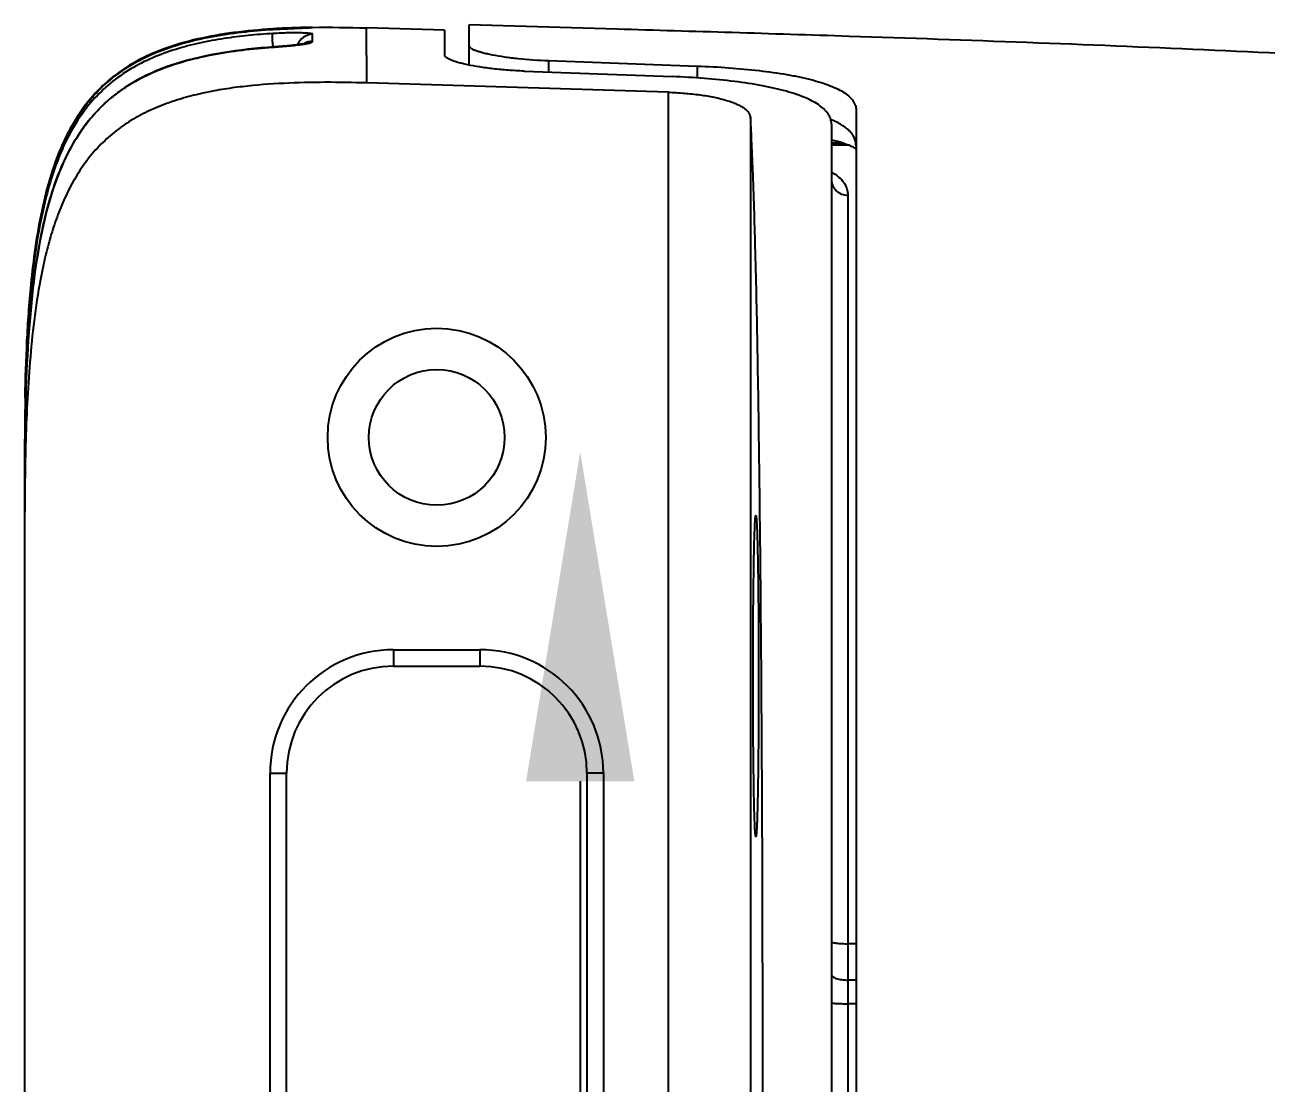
# Model space of a CAD drawing. Header units: millimetres. Extents: x 2067 to 4417, y -1557 to -908.
# Drawn here: x 2118.42 to 2133.5, y -1398.13 to -1385.27 of the extents above; entities that cross this region are included whole.
import ezdxf
from ezdxf import colors
from ezdxf.entities.mleader import LeaderData, LeaderLine
from ezdxf.math import Vec2, Vec3

# ---------------------------------------------------------------- set-up
doc = ezdxf.new("R2010")
doc.units = ezdxf.units.MM
doc.layers.add('06___PRT_ALL_SURFS', color=7, linetype='Continuous')
doc.styles.get("Standard").update_dxf_attribs({"font": 'AcadEref.ttf'})

msp = doc.modelspace()

# ---------------------------------------------------------------- linework, layer by layer
at = {"color": 7, "linetype": 'Continuous'}
for p, q in [((2121.438, -1385.33), (2121.37, -1385.334)), ((2121.432, -1385.33), (2121.434, -1385.325)), ((2121.434, -1385.33), (2121.878, -1385.31)), ((2121.434, -1385.33), (2121.434, -1385.33)), ((2121.487, -1385.327), (2121.438, -1385.33)), ((2121.541, -1385.324), (2121.487, -1385.327)), ((2121.597, -1385.321), (2121.541, -1385.324)), ((2121.654, -1385.318), (2121.597, -1385.321)), ((2121.715, -1385.316), (2121.654, -1385.318)), ((2121.789, -1385.313), (2121.715, -1385.316)), ((2121.895, -1385.309), (2121.876, -1385.31)), ((2121.878, -1385.31), (2121.918, -1385.308)), ((2121.891, -1385.307), (2121.884, -1385.307)), ((2121.903, -1385.306), (2121.888, -1385.307)), ((2121.894, -1385.307), (2121.888, -1385.307)), ((2121.901, -1385.306), (2121.891, -1385.307)), ((2121.892, -1385.307), (2121.911, -1385.306)), ((2121.904, -1385.306), (2121.894, -1385.307)), ((2121.901, -1385.309), (2121.895, -1385.309)), ((2121.905, -1385.306), (2121.901, -1385.306)), ((2121.904, -1385.309), (2121.901, -1385.309)), ((2121.905, -1385.309), (2121.904, -1385.309)), ((2121.909, -1385.306), (2121.905, -1385.306)), ((2121.905, -1385.309), (2121.905, -1385.309)), ((2121.905, -1385.309), (2121.905, -1385.309)), ((2121.911, -1385.306), (2121.907, -1385.306)), ((2121.911, -1385.306), (2121.909, -1385.306)), ((2121.915, -1385.306), (2121.911, -1385.306)), ((2121.914, -1385.306), (2121.911, -1385.306)), ((2121.918, -1385.306), (2121.914, -1385.306)), ((2121.918, -1385.308), (2121.918, -1385.306)), ((2123.521, -1385.341), (2122.574, -1385.312)), ((2122.575, -1385.981), (2122.574, -1385.312)), ((2123.521, -1385.341), (2123.521, -1385.642)), ((2123.821, -1385.765), (2123.821, -1385.275)), ((2121.918, -1385.475), (2121.918, -1385.39)), ((2121.918, -1385.475), (2121.918, -1385.39)), ((2121.458, -1385.543), (2121.369, -1385.55)), ((2121.435, -1385.545), (2121.434, -1385.54)), ((2121.481, -1385.542), (2121.458, -1385.543)), ((2121.504, -1385.54), (2121.481, -1385.542)), ((2121.527, -1385.538), (2121.504, -1385.54)), ((2121.548, -1385.536), (2121.527, -1385.538)), ((2121.57, -1385.534), (2121.548, -1385.536)), ((2121.59, -1385.533), (2121.57, -1385.534)), ((2121.61, -1385.531), (2121.59, -1385.533)), ((2121.629, -1385.529), (2121.61, -1385.531)), ((2121.647, -1385.527), (2121.629, -1385.529)), ((2121.665, -1385.525), (2121.647, -1385.527)), ((2121.682, -1385.523), (2121.665, -1385.525)), ((2121.698, -1385.522), (2121.682, -1385.523)), ((2121.713, -1385.52), (2121.698, -1385.522)), ((2121.727, -1385.518), (2121.713, -1385.52)), ((2121.74, -1385.516), (2121.727, -1385.518)), ((2121.753, -1385.515), (2121.74, -1385.516)), ((2121.765, -1385.513), (2121.753, -1385.515)), ((2121.775, -1385.511), (2121.765, -1385.513)), ((2121.785, -1385.51), (2121.775, -1385.511)), ((2124.786, -1385.848), (2124.786, -1385.709)), ((2124.786, -1385.709), (2126.591, -1385.775)), ((2126.591, -1385.775), (2126.591, -1385.92)), ((2124.486, -1385.837), (2126.291, -1385.904)), ((2126.238, -1386.094), (2122.575, -1385.981)), ((2126.238, -1386.094), (2126.238, -1409.48)), ((2127.238, -1386.402), (2127.238, -1409.173)), ((2128.521, -1386.31), (2128.521, -1409.264)), ((2128.221, -1386.482), (2128.221, -1409.092)), ((2128.221, -1386.708), (2128.365, -1386.71)), ((2128.421, -1386.735), (2128.221, -1386.735)), ((2128.432, -1386.735), (2128.421, -1386.735)), ((2128.421, -1387.345), (2128.421, -1408.23)), ((2118.496, -1388.43), (2118.495, -1388.436)), ((2118.426, -1389.743), (2118.425, -1389.777)), ((2118.425, -1389.777), (2118.425, -1389.805)), ((2118.421, -1390.258), (2118.421, -1390.31)), ((2118.421, -1404.377), (2118.421, -1390.31)), ((2118.422, -1390.31), (2118.421, -1390.31)), ((2118.422, -1390.365), (2118.421, -1390.365)), ((2122.901, -1392.867), (2122.901, -1393.067)), ((2122.901, -1392.867), (2123.951, -1392.867)), ((2123.951, -1392.867), (2123.951, -1393.067)), ((2122.901, -1393.067), (2123.951, -1393.067)), ((2121.401, -1401.207), (2121.401, -1394.367)), ((2121.401, -1394.367), (2121.601, -1394.367)), ((2121.601, -1401.207), (2121.601, -1394.367)), ((2125.251, -1394.367), (2125.251, -1401.207)), ((2125.451, -1394.367), (2125.251, -1394.367)), ((2125.451, -1394.367), (2125.451, -1401.207)), ((2128.521, -1396.439), (2128.421, -1396.439)), ((2128.521, -1396.881), (2128.421, -1396.881)), ((2128.521, -1397.168), (2128.421, -1397.168))]:
    msp.add_line(p, q, dxfattribs=at)
for points in [[(2121.37, -1385.334), (2121.29, -1385.34), (2121.211, -1385.347), (2121.133, -1385.355), (2121.056, -1385.364), (2120.979, -1385.373), (2120.904, -1385.383), (2120.829, -1385.394), (2120.756, -1385.407), (2120.683, -1385.42), (2120.612, -1385.434), (2120.541, -1385.449), (2120.472, -1385.465), (2120.404, -1385.482), (2120.336, -1385.501), (2120.271, -1385.52), (2120.206, -1385.541), (2120.143, -1385.562), (2120.081, -1385.585), (2120.021, -1385.609), (2119.962, -1385.634), (2119.904, -1385.66), (2119.848, -1385.688), (2119.794, -1385.716), (2119.741, -1385.745), (2119.69, -1385.776), (2119.64, -1385.807), (2119.592, -1385.84), (2119.546, -1385.873), (2119.5, -1385.907), (2119.457, -1385.943), (2119.414, -1385.979), (2119.373, -1386.017), (2119.333, -1386.056), (2119.294, -1386.095), (2119.256, -1386.137), (2119.219, -1386.18), (2119.183, -1386.224), (2119.147, -1386.27), (2119.112, -1386.318), (2119.078, -1386.368), (2119.045, -1386.42), (2119.012, -1386.473), (2118.981, -1386.528), (2118.951, -1386.585), (2118.922, -1386.643), (2118.908, -1386.671)], [(2121.851, -1385.311), (2121.841, -1385.311), (2121.838, -1385.311), (2121.789, -1385.313)], [(2121.876, -1385.31), (2121.855, -1385.311), (2121.853, -1385.311), (2121.851, -1385.311)], [(2121.833, -1385.5), (2121.833, -1385.5), (2121.833, -1385.5), (2121.832, -1385.5), (2121.831, -1385.5), (2121.83, -1385.501), (2121.828, -1385.501), (2121.826, -1385.502), (2121.824, -1385.502), (2121.822, -1385.503), (2121.819, -1385.503), (2121.816, -1385.504), (2121.813, -1385.505), (2121.81, -1385.505), (2121.806, -1385.506), (2121.803, -1385.507), (2121.799, -1385.507), (2121.795, -1385.508), (2121.79, -1385.509), (2121.785, -1385.51)], [(2121.369, -1385.55), (2121.289, -1385.556), (2121.21, -1385.564), (2121.131, -1385.572), (2121.054, -1385.581), (2120.978, -1385.591), (2120.902, -1385.602), (2120.827, -1385.614), (2120.753, -1385.626), (2120.681, -1385.64), (2120.609, -1385.655), (2120.538, -1385.67), (2120.469, -1385.687), (2120.401, -1385.705), (2120.334, -1385.724), (2120.268, -1385.744), (2120.203, -1385.765), (2120.14, -1385.787), (2120.078, -1385.81), (2120.017, -1385.835), (2119.958, -1385.861), (2119.901, -1385.887), (2119.845, -1385.915), (2119.791, -1385.944), (2119.738, -1385.974), (2119.687, -1386.005), (2119.638, -1386.037), (2119.59, -1386.07), (2119.543, -1386.103), (2119.498, -1386.138), (2119.454, -1386.174), (2119.412, -1386.211), (2119.371, -1386.25), (2119.331, -1386.289), (2119.292, -1386.33), (2119.254, -1386.372), (2119.216, -1386.415), (2119.18, -1386.46), (2119.145, -1386.507), (2119.11, -1386.556), (2119.076, -1386.606), (2119.043, -1386.658), (2119.01, -1386.712), (2118.979, -1386.768), (2118.949, -1386.825), (2118.92, -1386.884), (2118.892, -1386.944), (2118.865, -1387.006), (2118.839, -1387.068), (2118.814, -1387.132), (2118.79, -1387.198), (2118.767, -1387.264), (2118.746, -1387.331), (2118.725, -1387.4), (2118.705, -1387.469), (2118.686, -1387.54), (2118.668, -1387.611), (2118.651, -1387.684), (2118.635, -1387.758), (2118.619, -1387.833), (2118.604, -1387.909), (2118.59, -1387.986), (2118.577, -1388.065), (2118.564, -1388.145), (2118.552, -1388.226), (2118.54, -1388.309), (2118.529, -1388.393), (2118.519, -1388.478), (2118.509, -1388.564), (2118.5, -1388.651), (2118.492, -1388.74), (2118.484, -1388.83), (2118.476, -1388.921), (2118.469, -1389.013), (2118.463, -1389.106), (2118.457, -1389.2), (2118.452, -1389.295), (2118.447, -1389.391), (2118.442, -1389.488), (2118.438, -1389.585), (2118.435, -1389.684), (2118.432, -1389.784), (2118.431, -1389.805)], [(2128.221, -1386.671), (2128.242, -1386.675), (2128.271, -1386.683), (2128.299, -1386.69), (2128.326, -1386.698), (2128.35, -1386.705), (2128.373, -1386.713), (2128.394, -1386.72), (2128.413, -1386.727)], [(2128.413, -1386.727), (2128.431, -1386.734), (2128.447, -1386.741)], [(2128.447, -1386.741), (2128.461, -1386.748), (2128.474, -1386.754), (2128.486, -1386.76), (2128.496, -1386.766), (2128.505, -1386.771), (2128.513, -1386.776)], [(2128.513, -1386.776), (2128.52, -1386.781), (2128.521, -1386.782)]]:
    msp.add_lwpolyline(points, dxfattribs=at)
for radius in [1.325, 0.825]:
    msp.add_circle((2123.426, -1390.287), radius, dxfattribs=at)
for centre, radius, start, end in [((2121.974, -1393.871), 8.564, 93.3304, 93.6141), ((2121.974, -1393.868), 8.561, 93.4722, 93.6144), ((2121.974, -1393.866), 8.559, 93.4767, 93.6144), ((2121.974, -1393.864), 8.556, 93.4805, 93.6144), ((2121.959, -1393.654), 8.347, 93.4651, 93.6061), ((2122.045, -1395.218), 9.912, 90.9303, 93.4177), ((2122.044, -1395.198), 9.893, 90.9609, 93.4159), ((2121.973, -1393.879), 8.572, 93.0645, 93.4647), ((2121.99, -1394.186), 8.879, 92.8176, 93.066), ((2122.003, -1394.464), 9.158, 92.4307, 92.8175), ((2121.917, -1385.503), 0.197, 99.8177, 101.0324), ((2121.921, -1385.506), 0.2, 90.8207, 100.9105), ((2121.918, -1385.504), 0.197, 96.8261, 99.8163), ((2121.918, -1385.504), 0.198, 91.8954, 96.8271), ((2121.921, -1385.508), 0.2, 90.8234, 95.0262), ((2121.918, -1385.503), 0.197, 91.0248, 91.8929), ((2121.658, -1390.668), 5.344, 98.4154, 98.6953), ((2121.683, -1390.833), 5.511, 97.8599, 98.4139), ((2121.718, -1391.092), 5.772, 97.2445, 97.8592), ((2121.921, -1385.59), 0.2, 90.7868, 158.7212), ((2121.921, -1385.675), 0.201, 90.8042, 121.1389), ((2124.916, -1385.367), 3.486, 182.5235, 182.8457), ((2120.771, -1375.987), 9.583, 273.9676, 274.0901), ((2121.391, -1387.841), 2.748, 154.3649, 154.7567), ((2142.602, -1390.213), 24.181, 178.5079, 178.8882), ((2148.009, -1390.307), 29.588, 179.0282, 180.0215), ((2147.694, -1390.352), 29.273, 178.9303, 180.0262), ((2146.577, -1390.568), 28.156, 178.4483, 180.0536), ((2145.205, -1390.261), 26.784, 179.025, 179.2773), ((2147.983, -1390.292), 29.562, 179.4059, 179.6536), ((2146.509, -1390.278), 28.088, 179.2764, 179.4048), ((2150.297, -1390.306), 31.876, 179.6539, 179.9135), ((2122.901, -1394.367), 1.5, 90, 180), ((2123.951, -1394.367), 1.5, 0, 90), ((2122.901, -1394.367), 1.3, 90, 180), ((2123.951, -1394.367), 1.3, 0, 90)]:
    msp.add_arc(centre, radius, start, end, dxfattribs=at)
for points, knots in [([(2118.908, -1386.671), (2118.962, -1386.557), (2119.055, -1386.391), (2119.207, -1386.19), (2119.334, -1386.05), (2119.475, -1385.923), (2119.628, -1385.812), (2119.791, -1385.715), (2120.017, -1385.605), (2120.315, -1385.5), (2120.684, -1385.414), (2121.058, -1385.36), (2121.309, -1385.338), (2121.434, -1385.33)], [0, 0, 0, 0, 0.125007, 0.187548, 0.250082, 0.312609, 0.37513, 0.437646, 0.500159, 0.625108, 0.750071, 0.875035, 1, 1, 1, 1]), ([(2121.434, -1385.324), (2121.109, -1385.345), (2120.65, -1385.402), (2120.119, -1385.555), (2119.766, -1385.712), (2119.463, -1385.916), (2119.21, -1386.166), (2119.034, -1386.419), (2118.944, -1386.589), (2118.913, -1386.652)], [0, 0, 0, 0, 0.264378, 0.396568, 0.528757, 0.660946, 0.793135, 0.925324, 1, 1, 1, 1]), ([(2145.273, -1386.75), (2145.067, -1386.715), (2143.608, -1386.478), (2140.875, -1386.126), (2136.937, -1385.793), (2132.776, -1385.568), (2128.923, -1385.427), (2126.538, -1385.355), (2125.616, -1385.328)], [0, 0, 0, 0, 0.034111, 0.241375, 0.448639, 0.655903, 0.863167, 1, 1, 1, 1]), ([(2121.434, -1385.381), (2121.335, -1385.387), (2121.136, -1385.402), (2120.839, -1385.439), (2120.544, -1385.493), (2120.254, -1385.568), (2119.972, -1385.67), (2119.704, -1385.805), (2119.458, -1385.977), (2119.242, -1386.186), (2119.061, -1386.426), (2118.915, -1386.689), (2118.799, -1386.965), (2118.707, -1387.251), (2118.635, -1387.542), (2118.56, -1387.935), (2118.522, -1388.232), (2118.501, -1388.431)], [0, 0, 0, 0, 0.062472, 0.124946, 0.187419, 0.249892, 0.312361, 0.374824, 0.437283, 0.499749, 0.562233, 0.624742, 0.68727, 0.749811, 0.812359, 0.874911, 1, 1, 1, 1]), ([(2121.433, -1385.52), (2121.433, -1385.511), (2121.432, -1385.493), (2121.432, -1385.467), (2121.431, -1385.444), (2121.431, -1385.423), (2121.431, -1385.407), (2121.432, -1385.395), (2121.432, -1385.389), (2121.433, -1385.385), (2121.434, -1385.382), (2121.434, -1385.381), (2121.434, -1385.381)], [0, 0, 0, 0, 0.201368, 0.388156, 0.556074, 0.701276, 0.820459, 0.910958, 0.94483, 0.970918, 0.989198, 1, 1, 1, 1]), ([(2121.918, -1385.39), (2121.918, -1385.388), (2121.916, -1385.387), (2121.913, -1385.385), (2121.908, -1385.384), (2121.903, -1385.383), (2121.894, -1385.381), (2121.88, -1385.379), (2121.86, -1385.377), (2121.825, -1385.375), (2121.773, -1385.373), (2121.7, -1385.372), (2121.618, -1385.373), (2121.528, -1385.376), (2121.466, -1385.379), (2121.434, -1385.381)], [0, 0, 0, 0, 0.007542, 0.014116, 0.022854, 0.033816, 0.047019, 0.080092, 0.121861, 0.171978, 0.29536, 0.445705, 0.617472, 0.804437, 1, 1, 1, 1]), ([(2121.809, -1385.509), (2121.817, -1385.508), (2121.833, -1385.505), (2121.854, -1385.501), (2121.873, -1385.496), (2121.889, -1385.492), (2121.901, -1385.488), (2121.909, -1385.484), (2121.914, -1385.481), (2121.917, -1385.479), (2121.918, -1385.476), (2121.918, -1385.475)], [0, 0, 0, 0, 0.215222, 0.405874, 0.570751, 0.708922, 0.819819, 0.903498, 0.935553, 0.961629, 1, 1, 1, 1]), ([(2118.431, -1389.805), (2118.438, -1389.556), (2118.455, -1389.182), (2118.495, -1388.684), (2118.537, -1388.312), (2118.595, -1387.942), (2118.672, -1387.575), (2118.777, -1387.216), (2118.918, -1386.868), (2119.075, -1386.597), (2119.227, -1386.399), (2119.355, -1386.262), (2119.495, -1386.138), (2119.647, -1386.028), (2119.808, -1385.933), (2120.033, -1385.824), (2120.328, -1385.72), (2120.692, -1385.634), (2121.062, -1385.578), (2121.31, -1385.555), (2121.434, -1385.546)], [0, 0, 0, 0, 0.125064, 0.187599, 0.250133, 0.312666, 0.375196, 0.437717, 0.500223, 0.5627, 0.593959, 0.625215, 0.656468, 0.687718, 0.718964, 0.750208, 0.812655, 0.875104, 0.937552, 1, 1, 1, 1]), ([(2121.433, -1385.545), (2121.433, -1385.545), (2121.434, -1385.545), (2121.434, -1385.546), (2121.434, -1385.546)], [0, 0, 0, 0, 0.168774, 1, 1, 1, 1]), ([(2121.455, -1385.545), (2121.52, -1385.54), (2121.614, -1385.533), (2121.732, -1385.52), (2121.785, -1385.513), (2121.809, -1385.509)], [0, 0, 0, 0, 0.554174, 0.795667, 1, 1, 1, 1]), ([(2124.486, -1385.837), (2124.422, -1385.835), (2124.297, -1385.828), (2124.117, -1385.811), (2123.952, -1385.789), (2123.827, -1385.767), (2123.739, -1385.747), (2123.683, -1385.732), (2123.635, -1385.717), (2123.595, -1385.702), (2123.568, -1385.689), (2123.55, -1385.678), (2123.54, -1385.671), (2123.531, -1385.664), (2123.525, -1385.656), (2123.522, -1385.649), (2123.521, -1385.644), (2123.521, -1385.642)], [0, 0, 0, 0, 0.191008, 0.373694, 0.541531, 0.688758, 0.753107, 0.810584, 0.860772, 0.903349, 0.938138, 0.952625, 0.965222, 0.976019, 0.985186, 0.993018, 1, 1, 1, 1]), ([(2123.821, -1385.53), (2123.821, -1385.532), (2123.822, -1385.537), (2123.826, -1385.544), (2123.831, -1385.55), (2123.843, -1385.56), (2123.864, -1385.571), (2123.896, -1385.585), (2123.936, -1385.598), (2123.984, -1385.612), (2124.039, -1385.625), (2124.127, -1385.644), (2124.252, -1385.665), (2124.481, -1385.693), (2124.661, -1385.705), (2124.786, -1385.709)], [0, 0, 0, 0, 0.006318, 0.013558, 0.02223, 0.032624, 0.059107, 0.093551, 0.135959, 0.186119, 0.243685, 0.308216, 0.456026, 0.624626, 1, 1, 1, 1]), ([(2126.591, -1385.775), (2126.72, -1385.78), (2126.971, -1385.794), (2127.335, -1385.827), (2127.62, -1385.867), (2127.829, -1385.906), (2127.968, -1385.938), (2128.093, -1385.974), (2128.204, -1386.012), (2128.299, -1386.054), (2128.378, -1386.098), (2128.441, -1386.146), (2128.486, -1386.198), (2128.515, -1386.253), (2128.521, -1386.291), (2128.521, -1386.31)], [0, 0, 0, 0, 0.184626, 0.361071, 0.522958, 0.596716, 0.664918, 0.727123, 0.78303, 0.832505, 0.875633, 0.912808, 0.944862, 0.973229, 1, 1, 1, 1]), ([(2128.221, -1386.482), (2128.221, -1386.462), (2128.215, -1386.421), (2128.187, -1386.361), (2128.142, -1386.306), (2128.079, -1386.253), (2128.001, -1386.205), (2127.906, -1386.16), (2127.795, -1386.118), (2127.67, -1386.08), (2127.531, -1386.045), (2127.323, -1386.002), (2127.037, -1385.959), (2126.672, -1385.924), (2126.42, -1385.909), (2126.291, -1385.904)], [0, 0, 0, 0, 0.028609, 0.058522, 0.091697, 0.129567, 0.173027, 0.222544, 0.278271, 0.340131, 0.407864, 0.481069, 0.641691, 0.816771, 1, 1, 1, 1]), ([(2122.575, -1385.981), (2122.407, -1385.976), (2122.071, -1385.97), (2121.567, -1385.981), (2121.147, -1386.013), (2120.814, -1386.059), (2120.567, -1386.107), (2120.322, -1386.169), (2120.083, -1386.25), (2119.852, -1386.353), (2119.634, -1386.481), (2119.434, -1386.636), (2119.256, -1386.815), (2119.103, -1387.016), (2118.974, -1387.233), (2118.867, -1387.462), (2118.778, -1387.698), (2118.706, -1387.94), (2118.626, -1388.267), (2118.554, -1388.681), (2118.496, -1389.182), (2118.458, -1389.685), (2118.435, -1390.189), (2118.423, -1390.693), (2118.421, -1391.029), (2118.421, -1391.197)], [0, 0, 0, 0, 0.062504, 0.125006, 0.187505, 0.218759, 0.250012, 0.281264, 0.312515, 0.343763, 0.375006, 0.406247, 0.437487, 0.46873, 0.499976, 0.531225, 0.562477, 0.59373, 0.624984, 0.687481, 0.749983, 0.812487, 0.874991, 0.937496, 1, 1, 1, 1]), ([(2126.238, -1386.094), (2126.304, -1386.096), (2126.433, -1386.104), (2126.619, -1386.123), (2126.79, -1386.152), (2126.919, -1386.183), (2127.01, -1386.212), (2127.067, -1386.235), (2127.117, -1386.26), (2127.159, -1386.285), (2127.192, -1386.313), (2127.217, -1386.341), (2127.233, -1386.371), (2127.237, -1386.392), (2127.238, -1386.402)], [0, 0, 0, 0, 0.180323, 0.353688, 0.513742, 0.655215, 0.717763, 0.774411, 0.825017, 0.869627, 0.908537, 0.942392, 0.972315, 1, 1, 1, 1]), ([(2127.238, -1409.173), (2127.244, -1409.067), (2127.255, -1408.837), (2127.277, -1408.293), (2127.302, -1407.458), (2127.327, -1406.273), (2127.348, -1404.861), (2127.365, -1403.259), (2127.382, -1400.88), (2127.39, -1397.787), (2127.382, -1394.695), (2127.365, -1392.315), (2127.348, -1390.713), (2127.327, -1389.301), (2127.302, -1388.116), (2127.277, -1387.281), (2127.255, -1386.737), (2127.244, -1386.507), (2127.238, -1386.402)], [0, 0, 0, 0, 0.013889, 0.030381, 0.071649, 0.123976, 0.186555, 0.257616, 0.335019, 0.5, 0.66498, 0.742384, 0.813444, 0.876023, 0.92835, 0.969619, 0.986111, 1, 1, 1, 1]), ([(2128.521, -1386.75), (2128.521, -1386.734), (2128.518, -1386.701), (2128.503, -1386.653), (2128.479, -1386.608), (2128.444, -1386.566), (2128.4, -1386.527), (2128.347, -1386.49), (2128.284, -1386.457), (2128.238, -1386.437), (2128.214, -1386.428)], [0, 0, 0, 0, 0.103922, 0.20717, 0.313593, 0.426872, 0.550122, 0.685725, 0.835341, 1, 1, 1, 1]), ([(2118.905, -1386.669), (2118.885, -1386.713), (2118.764, -1386.987), (2118.605, -1387.553), (2118.525, -1388.131), (2118.496, -1388.43)], [0, 0, 0, 0, 0.087622, 0.543003, 1, 1, 1, 1]), ([(2118.497, -1388.43), (2118.512, -1388.28), (2118.547, -1387.979), (2118.624, -1387.532), (2118.736, -1387.091), (2118.843, -1386.807), (2118.908, -1386.671)], [0, 0, 0, 0, 0.250065, 0.500112, 0.750111, 1, 1, 1, 1]), ([(2128.221, -1387.063), (2128.252, -1387.08), (2128.307, -1387.118), (2128.373, -1387.186), (2128.413, -1387.263), (2128.421, -1387.318), (2128.421, -1387.345)], [0, 0, 0, 0, 0.294072, 0.548318, 0.777167, 1, 1, 1, 1]), ([(2128.221, -1387.157), (2128.221, -1387.169), (2128.223, -1387.194), (2128.235, -1387.229), (2128.254, -1387.262), (2128.287, -1387.3), (2128.343, -1387.335), (2128.395, -1387.345), (2128.421, -1387.345)], [0, 0, 0, 0, 0.121511, 0.243601, 0.366775, 0.49134, 0.743655, 1, 1, 1, 1]), ([(2118.425, -1389.805), (2118.429, -1389.576), (2118.443, -1389.117), (2118.474, -1388.659), (2118.497, -1388.43)], [0, 0, 0, 0, 0.500011, 1, 1, 1, 1]), ([(2118.501, -1388.431), (2118.478, -1388.659), (2118.445, -1389.117), (2118.43, -1389.576), (2118.426, -1389.805)], [0, 0, 0, 0, 0.499989, 1, 1, 1, 1]), ([(2118.495, -1388.436), (2118.467, -1388.731), (2118.444, -1389.113), (2118.432, -1389.504), (2118.43, -1389.583)], [0, 0, 0, 0, 0.800283, 1, 1, 1, 1]), ([(2127.269, -1393.187), (2127.269, -1393.059), (2127.269, -1392.808), (2127.271, -1392.498), (2127.273, -1392.262), (2127.275, -1392.097), (2127.277, -1391.943), (2127.279, -1391.801), (2127.281, -1391.673), (2127.284, -1391.559), (2127.287, -1391.475), (2127.289, -1391.415), (2127.29, -1391.377), (2127.292, -1391.344), (2127.293, -1391.315), (2127.295, -1391.293), (2127.296, -1391.279), (2127.297, -1391.269), (2127.298, -1391.261), (2127.298, -1391.254), (2127.299, -1391.249), (2127.3, -1391.244), (2127.301, -1391.241), (2127.302, -1391.239), (2127.302, -1391.238), (2127.303, -1391.237), (2127.303, -1391.237), (2127.303, -1391.237), (2127.304, -1391.237)], [0, 0, 0, 0, 0.196956, 0.386223, 0.475618, 0.560335, 0.639539, 0.712449, 0.77835, 0.836592, 0.886603, 0.908365, 0.927893, 0.945137, 0.960058, 0.972619, 0.978005, 0.982792, 0.986976, 0.990556, 0.993532, 0.995904, 0.997677, 0.998864, 0.999252, 0.999526, 0.999743, 1, 1, 1, 1]), ([(2127.304, -1391.237), (2127.304, -1391.238), (2127.305, -1391.239), (2127.305, -1391.242), (2127.306, -1391.245), (2127.307, -1391.253), (2127.309, -1391.264), (2127.31, -1391.282), (2127.312, -1391.304), (2127.313, -1391.331), (2127.315, -1391.362), (2127.317, -1391.397), (2127.318, -1391.436), (2127.32, -1391.497), (2127.322, -1391.583), (2127.325, -1391.697), (2127.327, -1391.825), (2127.33, -1391.966), (2127.332, -1392.118), (2127.333, -1392.281), (2127.335, -1392.513), (2127.337, -1392.816), (2127.337, -1393.062), (2127.337, -1393.187)], [0, 0, 0, 0, 0.000834, 0.002207, 0.004149, 0.006666, 0.013436, 0.022517, 0.033893, 0.047541, 0.06343, 0.081523, 0.101779, 0.124149, 0.175021, 0.23366, 0.299514, 0.371965, 0.450329, 0.533868, 0.621801, 0.807497, 1, 1, 1, 1]), ([(2127.304, -1395.137), (2127.303, -1395.137), (2127.303, -1395.137), (2127.303, -1395.137), (2127.302, -1395.137), (2127.302, -1395.136), (2127.301, -1395.134), (2127.3, -1395.13), (2127.299, -1395.126), (2127.298, -1395.12), (2127.298, -1395.113), (2127.297, -1395.105), (2127.296, -1395.095), (2127.295, -1395.081), (2127.293, -1395.059), (2127.292, -1395.03), (2127.29, -1394.997), (2127.289, -1394.959), (2127.287, -1394.899), (2127.284, -1394.815), (2127.281, -1394.701), (2127.279, -1394.573), (2127.277, -1394.431), (2127.275, -1394.277), (2127.273, -1394.112), (2127.271, -1393.876), (2127.269, -1393.566), (2127.269, -1393.315), (2127.269, -1393.187)], [0, 0, 0, 0, 0.000258, 0.000474, 0.000749, 0.001137, 0.002324, 0.004097, 0.006471, 0.009448, 0.013029, 0.017215, 0.022004, 0.027393, 0.039959, 0.054886, 0.072137, 0.091673, 0.113444, 0.163475, 0.221739, 0.287665, 0.360602, 0.439833, 0.524578, 0.614006, 0.803352, 1, 1, 1, 1]), ([(2127.337, -1393.187), (2127.337, -1393.312), (2127.337, -1393.559), (2127.335, -1393.862), (2127.333, -1394.094), (2127.332, -1394.256), (2127.33, -1394.409), (2127.327, -1394.549), (2127.325, -1394.677), (2127.322, -1394.791), (2127.32, -1394.877), (2127.318, -1394.938), (2127.317, -1394.977), (2127.315, -1395.013), (2127.313, -1395.043), (2127.312, -1395.07), (2127.31, -1395.092), (2127.309, -1395.11), (2127.307, -1395.122), (2127.306, -1395.129), (2127.305, -1395.133), (2127.305, -1395.135), (2127.304, -1395.136), (2127.304, -1395.137)], [0, 0, 0, 0, 0.192814, 0.37843, 0.466329, 0.549841, 0.628177, 0.700602, 0.766432, 0.825048, 0.8759, 0.898261, 0.918509, 0.936595, 0.952477, 0.96612, 0.977492, 0.986569, 0.993336, 0.995853, 0.997793, 0.999166, 1, 1, 1, 1]), ([(2128.221, -1396.414), (2128.221, -1396.416), (2128.225, -1396.419), (2128.23, -1396.422), (2128.237, -1396.424), (2128.245, -1396.426), (2128.259, -1396.429), (2128.281, -1396.432), (2128.311, -1396.435), (2128.358, -1396.438), (2128.395, -1396.439), (2128.421, -1396.439)], [0, 0, 0, 0, 0.029891, 0.055852, 0.090057, 0.132496, 0.182925, 0.306084, 0.455272, 0.624997, 1, 1, 1, 1]), ([(2128.221, -1396.812), (2128.221, -1396.814), (2128.222, -1396.819), (2128.225, -1396.826), (2128.23, -1396.832), (2128.239, -1396.841), (2128.256, -1396.851), (2128.281, -1396.862), (2128.311, -1396.87), (2128.345, -1396.876), (2128.382, -1396.88), (2128.408, -1396.881), (2128.421, -1396.881)], [0, 0, 0, 0, 0.030335, 0.062753, 0.098887, 0.13983, 0.238017, 0.358575, 0.499397, 0.656638, 0.825362, 1, 1, 1, 1]), ([(2128.221, -1397.157), (2128.221, -1397.157), (2128.222, -1397.158), (2128.225, -1397.159), (2128.23, -1397.16), (2128.237, -1397.161), (2128.245, -1397.162), (2128.259, -1397.163), (2128.281, -1397.165), (2128.311, -1397.166), (2128.345, -1397.167), (2128.382, -1397.168), (2128.408, -1397.168), (2128.421, -1397.168)], [0, 0, 0, 0, 0.007211, 0.022496, 0.046783, 0.080057, 0.122074, 0.172466, 0.296441, 0.447316, 0.619348, 0.805952, 1, 1, 1, 1])]:
    msp.add_open_spline(points, degree=3, knots=knots, dxfattribs=at)
for points in [[(2120.99, -1385.366), (2121.138, -1385.347), (2121.286, -1385.334), (2121.434, -1385.324)], [(2121.434, -1385.325), (2121.434, -1385.324), (2121.434, -1385.324), (2121.434, -1385.324)], [(2121.476, -1385.322), (2121.477, -1385.322), (2121.478, -1385.322), (2121.478, -1385.322)], [(2121.615, -1385.315), (2121.616, -1385.315), (2121.616, -1385.315), (2121.617, -1385.315)], [(2121.617, -1385.315), (2121.618, -1385.315), (2121.618, -1385.315), (2121.619, -1385.315)], [(2121.619, -1385.315), (2121.62, -1385.314), (2121.621, -1385.314), (2121.621, -1385.314)], [(2121.911, -1385.306), (2121.91, -1385.306), (2121.91, -1385.306), (2121.909, -1385.306)], [(2121.915, -1385.306), (2121.915, -1385.306), (2121.916, -1385.306), (2121.917, -1385.306)], [(2121.917, -1385.306), (2122.131, -1385.303), (2122.35, -1385.306), (2122.574, -1385.312)]]:
    msp.add_open_spline(points, degree=3, dxfattribs=at)
at = {"layer": '06___PRT_ALL_SURFS', "color": 7, "linetype": 'Continuous'}
msp.add_line((2125.616, -1385.328), (2123.821, -1385.275), dxfattribs=at)

# ---------------------------------------------------------------- leaders
at = {"color": 4}
ml = msp.add_multileader_mtext('Standard', dxfattribs=at)
ml.set_content('{\\fMicrosoft YaHei|b0|i0|c0|p34;\\C3;M2.0}', color=4)
ml.set_leader_properties()
ml.build(insert=Vec2(0, 0))
ml.multileader.update_dxf_attribs({"text_right_attachment_type": 6, "dogleg_length": 0.36})
ctx = ml.context
ctx.base_point, ctx.plane_origin = Vec3(2134.581, -1422.508), Vec3(2125.169, -1390.464)
ctx.right_attachment = 6
notes = []
notes.append((ctx, [(0, (1, 1, 0), (2134.221, -1422.508), (1, 0), 0.36, [(1, [(2125.169, -1390.464), (2125.169, -1405.464)], 0, [])])]))
ctx.mtext.insert, ctx.mtext.flow_direction = Vec3(2136.581, -1420.474), 5
for ctx, leaders in notes:
    for number, flags, end, landing, length, lines in leaders:
        leader = LeaderData()
        leader.index, (leader.has_last_leader_line, leader.has_dogleg_vector, leader.attachment_direction) = number, flags
        leader.last_leader_point, leader.dogleg_vector, leader.dogleg_length = Vec3(end), Vec3(landing), length
        for number, points, colour, breaks in lines:
            line = LeaderLine()
            line.index, line.vertices, line.color, line.breaks = number, Vec3.list(points), colors.encode_raw_color(colour), breaks
            leader.lines.append(line)
        ctx.leaders.append(leader)

doc.saveas('drawing.dxf')
